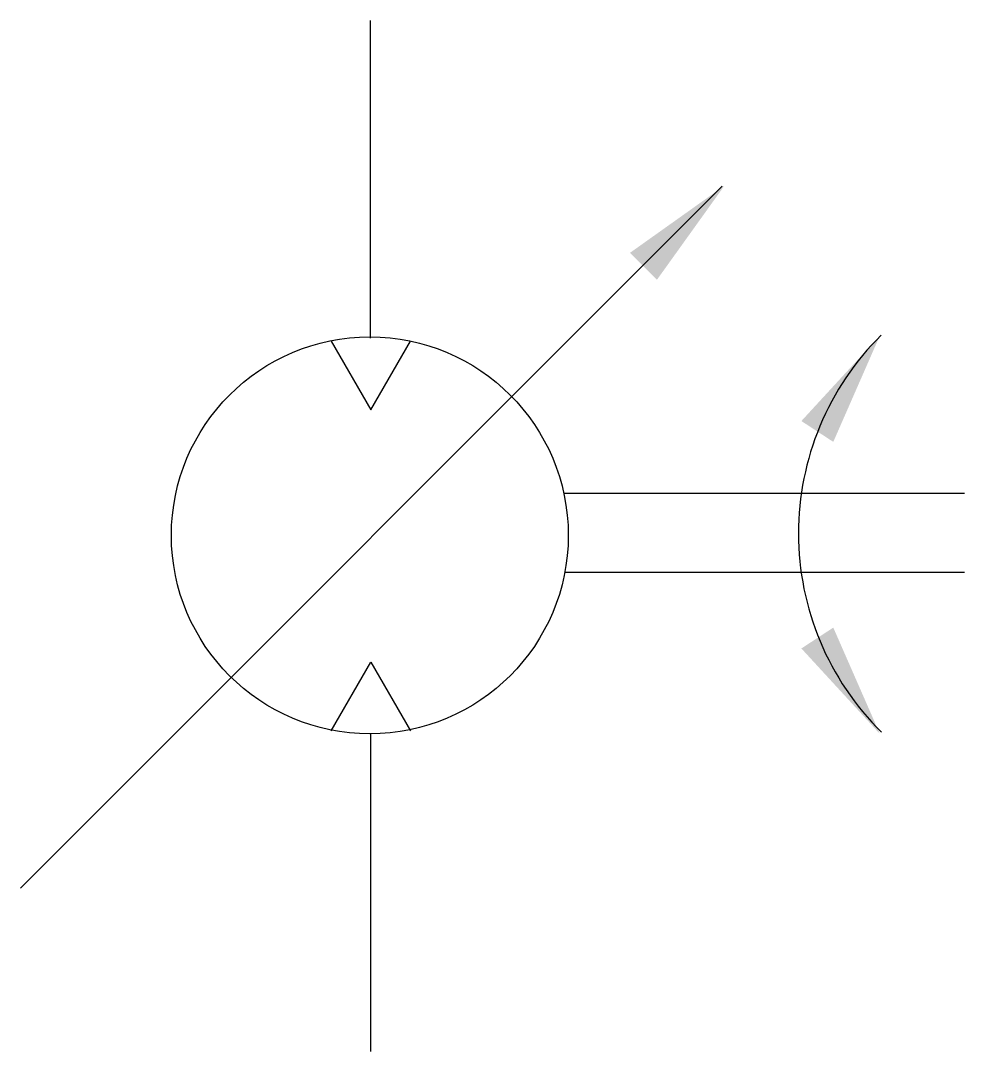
# Model space of a CAD drawing. Extents: x 420.5 to 444.3, y 92.4 to 118.3.
import ezdxf

# ---------------------------------------------------------------- set-up
doc = ezdxf.new("R2010")
doc.units = 0
doc.header["$LTSCALE"] = 5
doc.header["$MEASUREMENT"] = 0
doc.layers.add('11', color=1, linetype='CONTINUOUS')
doc.layers.add('12', color=2, linetype='CONTINUOUS')

msp = doc.modelspace()

# ---------------------------------------------------------------- linework, layer by layer
at = {"layer": '11'}
for p, q in [((429.321, 110.338), (429.321, 118.338)), ((438.18, 114.164), (420.502, 96.486)), ((428.326, 110.267), (429.326, 108.535)), ((429.326, 108.535), (430.326, 110.267)), ((434.191, 106.435), (444.283, 106.435)), ((444.283, 104.435), (434.21, 104.435)), ((428.326, 100.446), (429.326, 102.178)), ((429.326, 102.178), (430.326, 100.446)), ((429.321, 100.375), (429.321, 92.375))]:
    msp.add_line(p, q, dxfattribs=at)
msp.add_circle((429.302, 105.372), 5, dxfattribs=at)
msp.add_arc((447.133, 105.42), 7.031, 134.6929, 225.3648, dxfattribs=at)
at = {"layer": '12'}
for points in [[(435.858, 112.489), (436.535, 111.808), (438.237, 114.181)], [(440.176, 108.252), (440.98, 107.727), (442.152, 110.401)], [(440.176, 102.524), (440.98, 103.049), (442.152, 100.375)]]:
    msp.add_solid(points, dxfattribs=at)

doc.saveas('drawing.dxf')
